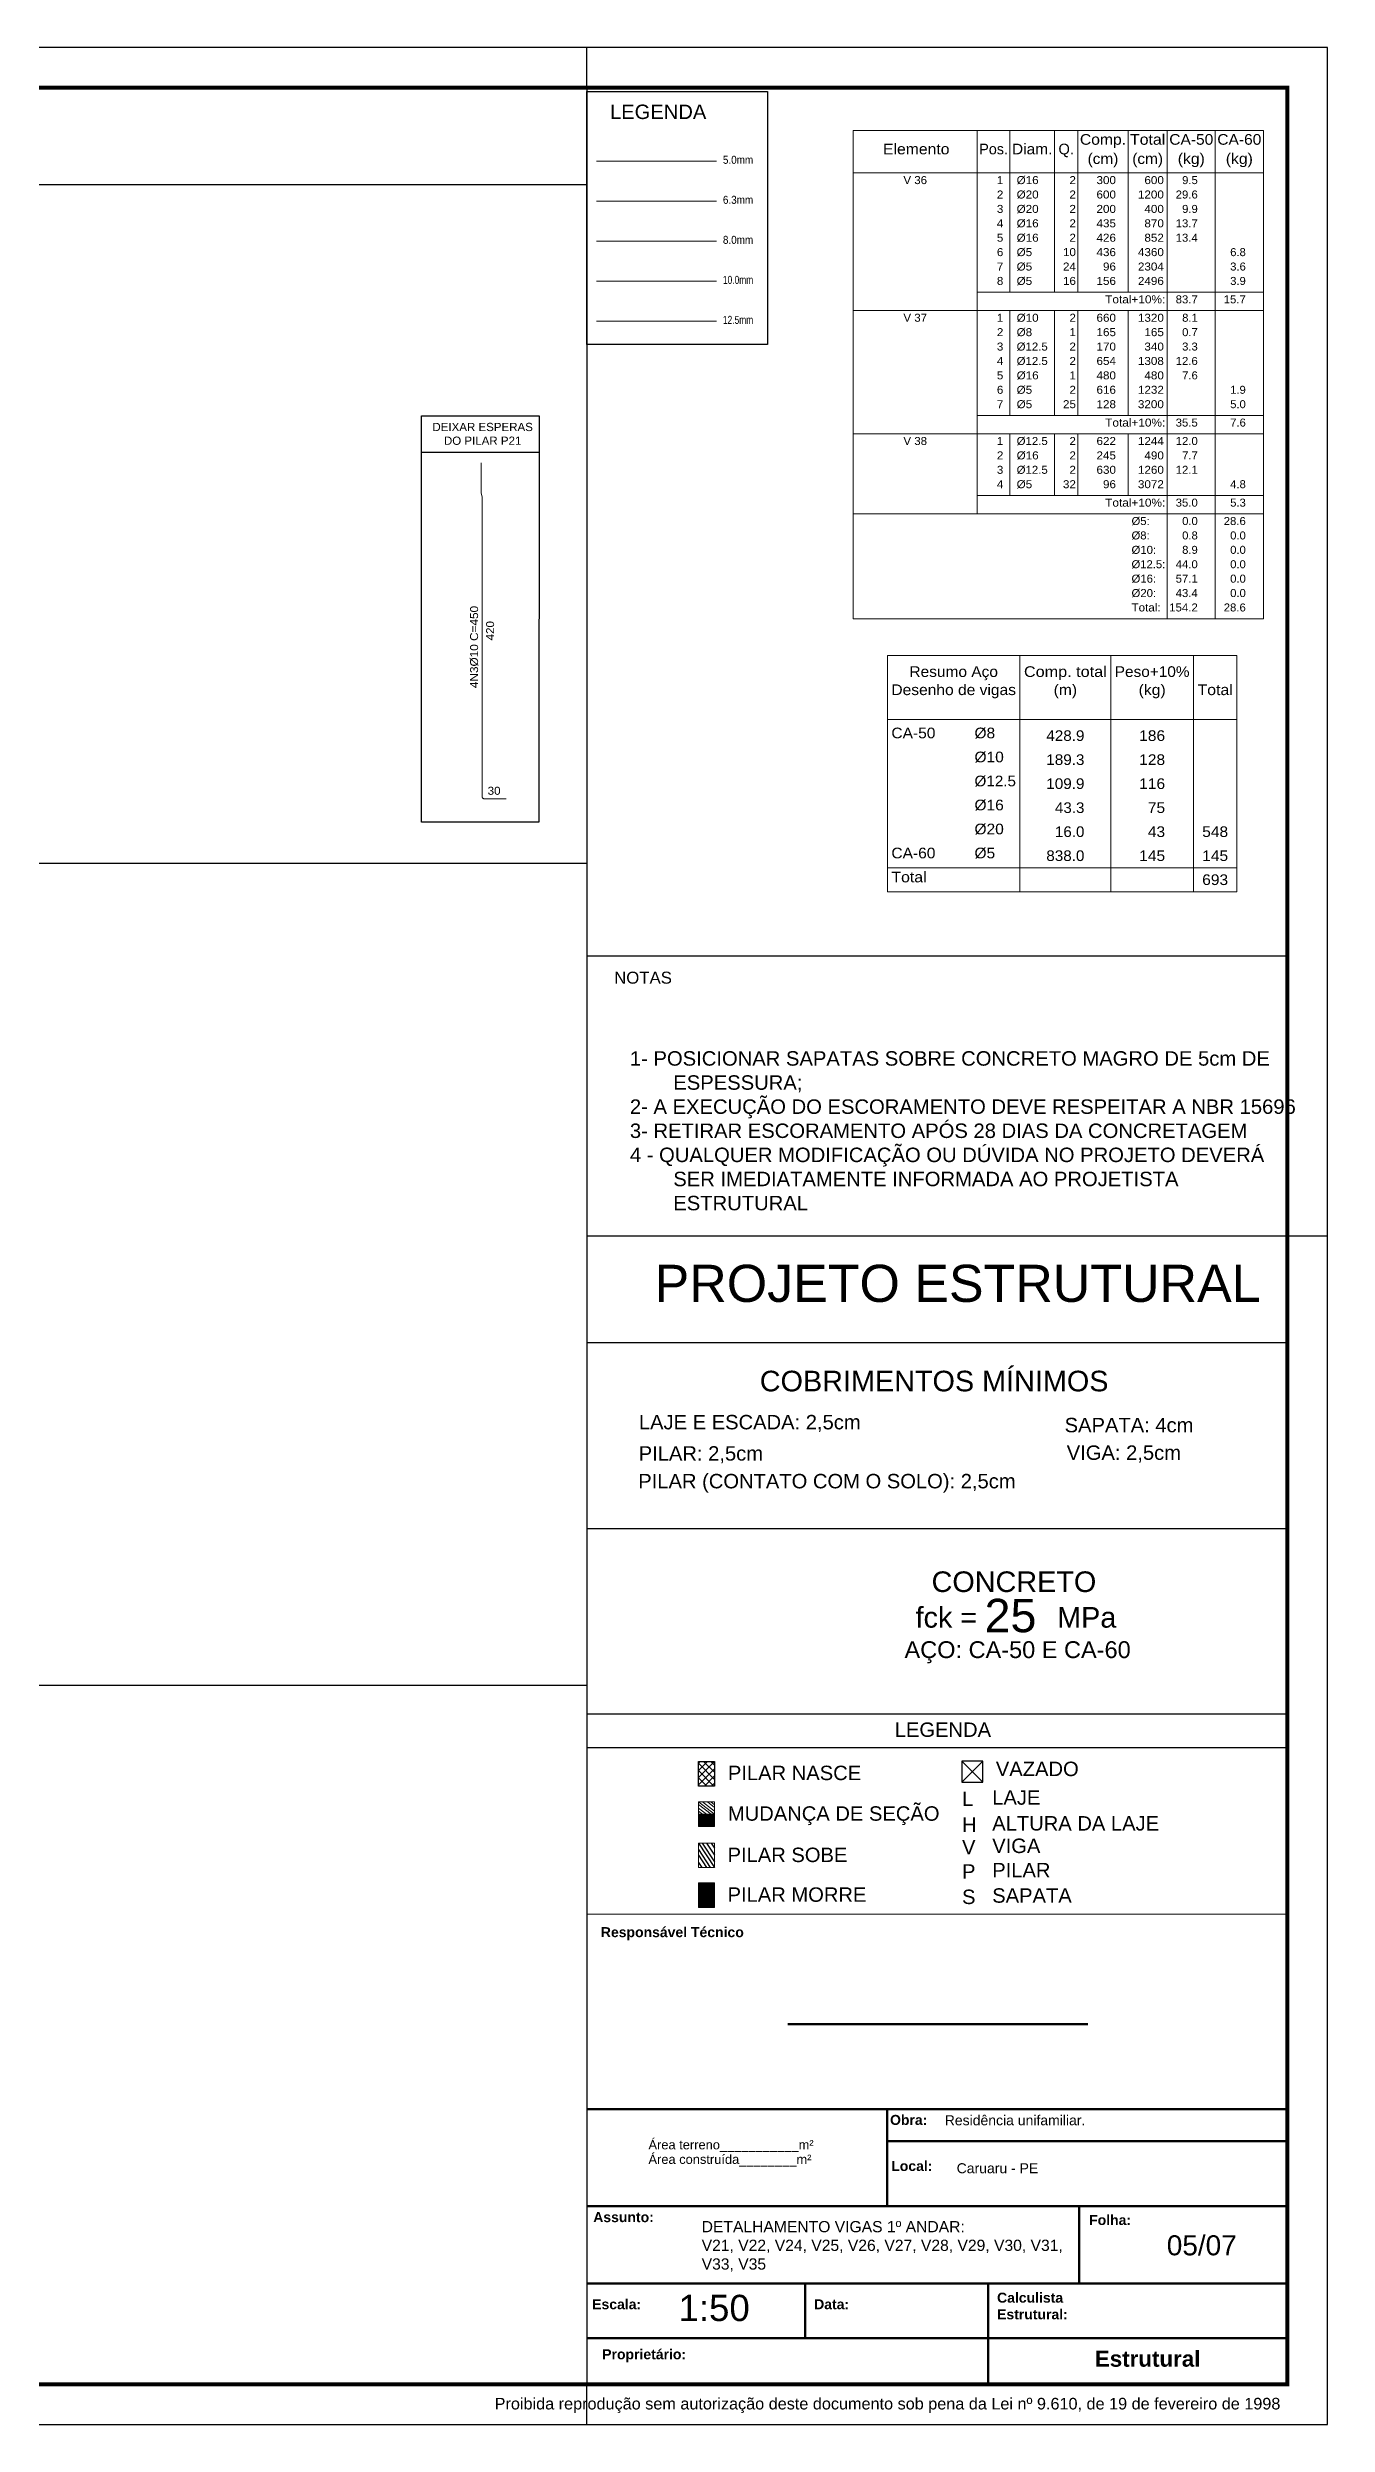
# Model space of a CAD drawing. Header units: centimetres. Extents: x 3194 to 3278, y -951 to -517.
# Drawn here: x 3246.4 to 3278.4, y -827.4 to -768 of the extents above; entities that cross this region are included whole.
import ezdxf
from ezdxf.enums import TextEntityAlignment as Align

# ---------------------------------------------------------------- set-up
doc = ezdxf.new("R2010")
doc.units = ezdxf.units.CM
for name, color, linetype, lineweight in [('ARM_LONGITUDINAL_Ø10', 33, 'Continuous', 9), ('ARM_LONGITUDINAL_Ø12_5', 34, 'Continuous', 9), ('ARM_LONGITUDINAL_Ø6_3', 31, 'Continuous', 9), ('ARM_LONGITUDINAL_Ø8', 32, 'Continuous', 9), ('ARM_TRANSVERSAL_Ø5', 120, 'Continuous', 9), ('G-ANNO-TEXT', 231, 'Continuous', 30), ('PILCP_ARM_LONG_REFERENCIA', 8, 'Continuous', 9), ('TABELAS', 7, 'Continuous', 0), ('TEXTO_TABELAS', 7, 'Continuous', 0)]:
    doc.layers.add(name, color=color, linetype=linetype, lineweight=lineweight)
for name, color, linetype in [('ARQ-FOLHA', 7, 'Continuous'), ('Camada 1', 7, 'Continuous'), ('COTA CYPE', 31, 'Continuous'), ('PDF_1', 7, 'Continuous'), ('PDF_PILAR_BETAO', 7, 'Continuous'), ('PDF_Text', 7, 'Continuous')]:
    doc.layers.add(name, color=color, linetype=linetype)
doc.styles.add('ARIAL', font='arial.ttf')
doc.styles.add('Arial_1', font='arial.ttf')
doc.styles.add('Arial_2', font='arial.ttf', dxfattribs={"height": 5})
doc.styles.add('Arial_3', font='arial.ttf', dxfattribs={"height": 2.3})
doc.styles.add('Arial_B', font='arialbd.ttf', dxfattribs={"height": 2.5})
doc.styles.add('Arial_B_1', font='arialbd.ttf', dxfattribs={"height": 4})
doc.styles.add('CYPETXT', font='arial.ttf', dxfattribs={"height": 0.2})
doc.styles.add('PDF Arial', font='arial.ttf')
doc.styles.add('TQS_ARIAL', font='arial.ttf')

# ---------------------------------------------------------------- blocks, each defined once
blk = doc.blocks.new('FOLHA A1')
at = {"layer": 'ARQ-FOLHA'}
for p, q in [((841, 0), (0, 0)), ((656, -10), (656, 0)), ((841, -594), (841, 0)), ((831, -297), (841, -297)), ((656, -594), (656, -584)), ((0, -594), (841, -594))]:
    blk.add_line(p, q, dxfattribs=at)
at = {"layer": 'ARQ-FOLHA', "const_width": 1}
blk.add_lwpolyline([(25, -10), (25, -584), (831, -584), (831, -10), (25, -10)], dxfattribs=at)

msp = doc.modelspace()

# ---------------------------------------------------------------- hatches: boundary and pattern name
h = msp.add_hatch(color=256)
h.dxf.hatch_style = 1
h.paths.add_polyline_path([(3263.10732, -812.43046), (3263.10732, -812.12272), (3262.70408, -812.12272), (3262.70408, -812.43046)])
h = msp.add_hatch(color=256)
h.dxf.hatch_style = 1
h.paths.add_polyline_path([(3262.70408, -814.45429), (3263.10732, -814.45429), (3263.10732, -813.83882), (3262.70408, -813.83882)])
at = {"layer": 'COTA CYPE'}
h = msp.add_hatch(dxfattribs=at)
h.set_pattern_fill('ANSI37', color=256, scale=0.04)
h.set_pattern_definition([(45, (230.5201, -452.80571), (-0.089802561, 0.089802561), []), (135, (230.5201, -452.80571), (-0.089802561, -0.089802561), [])])
h.paths.add_polyline_path([(3263.10732, -810.80035), (3262.70408, -810.80035), (3262.70408, -811.41582), (3263.10732, -811.41582)])

# ---------------------------------------------------------------- linework, layer by layer
for p, q in [((3259.9194, -768.9709), (3259.9194, -826.3709)), ((3196.8194, -771.39484), (3259.9194, -771.39484)), ((3255.7882, -778.08079), (3258.72394, -778.08237)), ((3259.9194, -788.36168), (3196.8194, -788.36168)), ((3259.9194, -790.67144), (3277.4194, -790.67144)), ((3196.8194, -808.89928), (3259.9194, -808.89928)), ((3259.9194, -809.61116), (3277.4194, -809.61116)), ((3259.9194, -810.45294), (3277.4194, -810.45294)), ((3269.81004, -810.79191), (3269.28504, -811.31691)), ((3269.28504, -810.79191), (3269.81004, -811.31691)), ((3262.70408, -812.84029), (3263.10732, -813.45576)), ((3262.70408, -813.00481), (3262.99953, -813.45576)), ((3262.70408, -813.14803), (3262.9057, -813.45576)), ((3262.79785, -812.84029), (3263.10732, -813.31264)), ((3262.9057, -812.84029), (3263.10732, -813.14803)), ((3263.02528, -812.84029), (3263.10732, -812.96551)), ((3262.70408, -813.32573), (3262.78927, -813.45576)), ((3259.9194, -814.61967), (3277.4194, -814.60942)), ((3277.4194, -825.2128), (3267.4194, -825.2128)), ((3277.4194, -826.3709), (3277.4194, -825.2128)), ((3269.9464, -826.3709), (3277.4194, -826.3709))]:
    msp.add_line(p, q)
at = {"lineweight": 90}
for p, q in [((3272.4363, -817.3667), (3264.9363, -817.3667)), ((3259.9194, -819.48777), (3277.4194, -819.48777)), ((3267.4194, -821.91507), (3267.4194, -819.48777)), ((3267.4194, -820.29285), (3277.4194, -820.29285)), ((3259.9194, -821.91507), (3277.4194, -821.91507)), ((3259.9194, -821.91507), (3277.4194, -821.91507)), ((3272.2194, -823.85057), (3272.2194, -821.91507)), ((3259.9194, -823.85057), (3277.4194, -823.85057)), ((3265.37492, -825.2128), (3265.37492, -823.85057)), ((3269.9464, -826.3709), (3269.9464, -823.85057)), ((3259.9194, -825.2128), (3277.4194, -825.2128))]:
    msp.add_line(p, q, dxfattribs=at)
at = {"color": 8, "lineweight": 25}
for p, q in [((3277.4194, -825.2128), (3267.4194, -825.2128)), ((3277.4194, -826.3709), (3277.4194, -825.2128)), ((3267.4194, -826.3709), (3277.4194, -826.3709))]:
    msp.add_line(p, q, dxfattribs=at)
for points in [[(3259.9194, -769.06579), (3264.42772, -769.06579), (3264.42772, -775.39561), (3259.9194, -775.39561)], [(3255.78869, -777.17389), (3258.72443, -777.17389), (3258.72222, -787.32873), (3255.78648, -787.32873)]]:
    msp.add_lwpolyline(points, close=True)
msp.add_lwpolyline([(3269.28504, -811.31691), (3269.81004, -811.31691), (3269.81004, -810.79191), (3269.28504, -810.79191), (3269.28504, -811.31691)])
at = {"layer": 'ARM_LONGITUDINAL_Ø10'}
msp.add_line((3260.15866, -773.80994), (3263.15866, -773.80994), dxfattribs=at)
msp.add_lwpolyline([(3257.90075, -786.74447), (3257.36075, -786.74447), (3257.35552, -786.74424), (3257.35033, -786.74356), (3257.34522, -786.74243), (3257.34023, -786.74085), (3257.33539, -786.73885), (3257.33075, -786.73643), (3257.32633, -786.73362), (3257.32218, -786.73044), (3257.31832, -786.7269), (3257.31479, -786.72304), (3257.3116, -786.71889), (3257.30879, -786.71447), (3257.30637, -786.70983), (3257.30437, -786.70499), (3257.30279, -786.7), (3257.30166, -786.69489), (3257.30098, -786.6897), (3257.30075, -786.68447), (3257.30075, -779.21944), (3257.30054, -779.21449), (3257.29993, -779.20957), (3257.28157, -779.09937), (3257.28095, -779.09446), (3257.28075, -779.08951), (3257.28075, -778.34613)], dxfattribs=at)
at = {"layer": 'ARM_LONGITUDINAL_Ø12_5'}
msp.add_line((3260.15866, -774.80994), (3263.15866, -774.80994), dxfattribs=at)
at = {"layer": 'ARM_LONGITUDINAL_Ø6_3'}
msp.add_line((3260.15866, -771.80994), (3263.15866, -771.80994), dxfattribs=at)
at = {"layer": 'ARM_LONGITUDINAL_Ø8'}
msp.add_line((3260.15866, -772.80994), (3263.15866, -772.80994), dxfattribs=at)
at = {"layer": 'ARM_TRANSVERSAL_Ø5'}
msp.add_line((3260.15866, -770.80994), (3263.15866, -770.80994), dxfattribs=at)
at = {"layer": 'Camada 1', "color": 0, "lineweight": 25}
for p, q in [((3259.9194, -797.6709), (3277.4194, -797.6709)), ((3259.9194, -800.33019), (3277.4194, -800.33019)), ((3259.9194, -804.98355), (3277.4194, -804.98355)), ((3277.4194, -826.3709), (3277.4194, -808.65771))]:
    msp.add_line(p, q, dxfattribs=at)
at = {"layer": 'COTA CYPE'}
msp.add_lwpolyline([(3262.70408, -810.80035), (3263.10732, -810.80035), (3263.10732, -811.41582), (3262.70408, -811.41582)], close=True, dxfattribs=at)
at = {"layer": 'PDF_1', "lineweight": 18}
for points in [[(3262.70408, -812.84029), (3263.10732, -812.84029), (3263.10732, -813.45576), (3262.70408, -813.45576)], [(3262.70408, -813.83882), (3263.10732, -813.83882), (3263.10732, -814.45429), (3262.70408, -814.45429)]]:
    msp.add_lwpolyline(points, close=True, dxfattribs=at)
at = {"layer": 'PDF_PILAR_BETAO', "lineweight": 18}
for p, q in [((3262.70408, -811.81498), (3263.10732, -812.12272)), ((3262.70408, -811.88113), (3263.02065, -812.12272)), ((3262.70408, -811.96885), (3262.9057, -812.12272)), ((3262.80846, -811.81498), (3263.10732, -812.04306)), ((3262.92911, -811.81498), (3263.10732, -811.95098)), ((3263.01233, -811.81498), (3263.10732, -811.88748)), ((3262.70408, -812.04465), (3262.80638, -812.12272)), ((3263.10732, -812.12272), (3262.70408, -812.12272))]:
    msp.add_line(p, q, dxfattribs=at)
msp.add_lwpolyline([(3262.70408, -811.81498), (3263.10732, -811.81498), (3263.10732, -812.43046), (3262.70408, -812.43046)], close=True, dxfattribs=at)
at = {"layer": 'TABELAS'}
for p, q in [((3266.57182, -771.15359), (3266.57182, -770.04359)), ((3266.57182, -770.04359), (3276.81782, -770.04359)), ((3269.67182, -771.15359), (3269.67182, -770.04359)), ((3270.48782, -771.15359), (3270.48782, -770.04359)), ((3271.59982, -771.15359), (3271.59982, -770.04359)), ((3272.18582, -771.15359), (3272.18582, -770.04359)), ((3273.43782, -771.15359), (3273.43782, -770.04359)), ((3274.41782, -771.15359), (3274.41782, -770.04359)), ((3275.61782, -771.15359), (3275.61782, -770.04359)), ((3276.81782, -771.15359), (3276.81782, -770.04359)), ((3266.57182, -771.10359), (3276.81782, -771.10359)), ((3266.57182, -774.49359), (3266.57182, -771.15359)), ((3269.67182, -774.49359), (3269.67182, -771.15359)), ((3270.48782, -774.08359), (3270.48782, -771.15359)), ((3271.59982, -774.08359), (3271.59982, -771.15359)), ((3272.18582, -774.08359), (3272.18582, -771.15359)), ((3273.43782, -774.08359), (3273.43782, -771.15359)), ((3274.41782, -774.49359), (3274.41782, -771.15359)), ((3275.61782, -774.49359), (3275.61782, -771.15359)), ((3276.81782, -774.49359), (3276.81782, -771.15359)), ((3266.57182, -774.59359), (3266.57182, -774.49359)), ((3266.57182, -774.54359), (3276.81782, -774.54359)), ((3269.67182, -774.08359), (3276.81782, -774.08359)), ((3269.67182, -774.59359), (3269.67182, -774.49359)), ((3270.48782, -774.59359), (3270.48782, -774.54359)), ((3271.59982, -774.59359), (3271.59982, -774.54359)), ((3272.18582, -774.59359), (3272.18582, -774.54359)), ((3273.43782, -774.59359), (3273.43782, -774.54359)), ((3274.41782, -774.59359), (3274.41782, -774.49359)), ((3275.61782, -774.59359), (3275.61782, -774.49359)), ((3276.81782, -774.59359), (3276.81782, -774.49359)), ((3266.57182, -777.57359), (3266.57182, -774.59359)), ((3269.67182, -777.57359), (3269.67182, -774.59359)), ((3270.48782, -777.16359), (3270.48782, -774.59359)), ((3271.59982, -777.16359), (3271.59982, -774.59359)), ((3272.18582, -777.16359), (3272.18582, -774.59359)), ((3273.43782, -777.16359), (3273.43782, -774.59359)), ((3274.41782, -777.57359), (3274.41782, -774.59359)), ((3275.61782, -777.57359), (3275.61782, -774.59359)), ((3276.81782, -777.57359), (3276.81782, -774.59359)), ((3269.67182, -777.16359), (3276.81782, -777.16359)), ((3266.57182, -777.67359), (3266.57182, -777.57359)), ((3266.57182, -777.62359), (3276.81782, -777.62359)), ((3266.57182, -779.57359), (3266.57182, -777.67359)), ((3269.67182, -777.67359), (3269.67182, -777.57359)), ((3269.67182, -779.57359), (3269.67182, -777.67359)), ((3270.48782, -777.67359), (3270.48782, -777.62359)), ((3270.48782, -779.16359), (3270.48782, -777.67359)), ((3271.59982, -777.67359), (3271.59982, -777.62359)), ((3271.59982, -779.16359), (3271.59982, -777.67359)), ((3272.18582, -777.67359), (3272.18582, -777.62359)), ((3272.18582, -779.16359), (3272.18582, -777.67359)), ((3273.43782, -777.67359), (3273.43782, -777.62359)), ((3273.43782, -779.16359), (3273.43782, -777.67359)), ((3274.41782, -777.67359), (3274.41782, -777.57359)), ((3274.41782, -779.57359), (3274.41782, -777.67359)), ((3275.61782, -777.67359), (3275.61782, -777.57359)), ((3275.61782, -779.57359), (3275.61782, -777.67359)), ((3276.81782, -777.67359), (3276.81782, -777.57359)), ((3276.81782, -779.57359), (3276.81782, -777.67359)), ((3269.67182, -779.16359), (3276.81782, -779.16359)), ((3266.57182, -779.67359), (3266.57182, -779.57359)), ((3266.57182, -779.62359), (3276.81782, -779.62359)), ((3266.57182, -780.03359), (3266.57182, -779.67359)), ((3269.67182, -779.62359), (3269.67182, -779.57359)), ((3274.41782, -779.67359), (3274.41782, -779.57359)), ((3274.41782, -780.03359), (3274.41782, -779.67359)), ((3275.61782, -779.67359), (3275.61782, -779.57359)), ((3275.61782, -780.03359), (3275.61782, -779.67359)), ((3276.81782, -779.67359), (3276.81782, -779.57359)), ((3276.81782, -780.03359), (3276.81782, -779.67359)), ((3266.57182, -780.39359), (3266.57182, -780.03359)), ((3266.57182, -780.75359), (3266.57182, -780.39359)), ((3274.41782, -780.39359), (3274.41782, -780.03359)), ((3274.41782, -780.75359), (3274.41782, -780.39359)), ((3275.61782, -780.39359), (3275.61782, -780.03359)), ((3275.61782, -780.75359), (3275.61782, -780.39359)), ((3276.81782, -780.39359), (3276.81782, -780.03359)), ((3276.81782, -780.75359), (3276.81782, -780.39359)), ((3266.57182, -781.11359), (3266.57182, -780.75359)), ((3274.41782, -781.11359), (3274.41782, -780.75359)), ((3275.61782, -781.11359), (3275.61782, -780.75359)), ((3276.81782, -781.11359), (3276.81782, -780.75359)), ((3266.57182, -781.47359), (3266.57182, -781.11359)), ((3266.57182, -781.83359), (3266.57182, -781.47359)), ((3274.41782, -781.47359), (3274.41782, -781.11359)), ((3274.41782, -781.83359), (3274.41782, -781.47359)), ((3275.61782, -781.47359), (3275.61782, -781.11359)), ((3275.61782, -781.83359), (3275.61782, -781.47359)), ((3276.81782, -781.47359), (3276.81782, -781.11359)), ((3276.81782, -781.83359), (3276.81782, -781.47359)), ((3266.57182, -782.24359), (3266.57182, -781.83359)), ((3266.57182, -782.24359), (3276.81782, -782.24359)), ((3274.41782, -782.24359), (3274.41782, -781.83359)), ((3275.61782, -782.24359), (3275.61782, -781.83359)), ((3276.81782, -782.24359), (3276.81782, -781.83359)), ((3270.73831, -789.06662), (3270.73831, -783.16662)), ((3273.00631, -789.06662), (3273.00631, -783.16662)), ((3275.07431, -789.06662), (3275.07431, -783.16662)), ((3267.42631, -784.76662), (3276.15431, -784.76662))]:
    msp.add_line(p, q, dxfattribs=at)
msp.add_lwpolyline([(3267.42631, -789.06662), (3276.15431, -789.06662), (3276.15431, -783.16662), (3267.42631, -783.16662), (3267.42631, -789.06662)], close=True, dxfattribs=at)
at = {"layer": 'TEXTO_TABELAS'}
msp.add_line((3267.42631, -788.46662), (3276.15431, -788.46662), dxfattribs=at)

# ---------------------------------------------------------------- block references
at = {"layer": 'ARQ-FOLHA', "xscale": 0.1, "yscale": 0.1, "zscale": 0.1}
msp.add_blockref('FOLHA A1', (3194.3194, -767.9709), dxfattribs=at)

# ---------------------------------------------------------------- texts
at = {"style": 'CYPETXT'}
for s, width, p, p2 in [('5.0mm', 0.885362, (3263.31749, -770.87649), (3264.07349, -770.87649)), ('6.3mm', 0.885362, (3263.31749, -771.87649), (3264.07349, -771.87649)), ('8.0mm', 0.885362, (3263.31749, -772.87649), (3264.07349, -772.87649)), ('10.0mm', 0.749051, (3263.31749, -773.87649), (3264.07349, -773.87649)), ('12.5mm', 0.749051, (3263.31749, -774.87649), (3264.07349, -774.87649))]:
    msp.add_text(s, height=0.2, dxfattribs=dict(at, width=width)).set_placement(p, p2, align=Align.FIT)
at = {"layer": 'Camada 1', "color": 0, "lineweight": 25, "style": 'TQS_ARIAL'}
for s, height, p in [('LEGENDA', 0.360425, (3260.4964, -769.75758)), ('PROJETO ESTRUTURAL', 0.928807, (3261.61093, -799.31829)), ('COBRIMENTOS MÍNIMOS', 0.5148933, (3264.23843, -801.55327)), ('LAJE E ESCADA: 2,5cm', 0.3604253, (3261.21772, -802.50256)), ('SAPATA: 4cm', 0.3604253, (3271.85391, -802.57599)), ('PILAR: 2,5cm', 0.3604253, (3261.21334, -803.28361)), ('VIGA: 2,5cm', 0.3604253, (3271.9064, -803.26541)), ('PILAR (CONTATO COM O SOLO): 2,5cm', 0.3604253, (3261.20214, -803.97684)), ('CONCRETO', 0.514893, (3268.52968, -806.56807)), ('fck =          MPa', 0.5148933, (3268.12986, -807.45848)), ('25', 0.834131, (3269.85329, -807.57274)), ('AÇO: CA-50 E CA-60', 0.4208117, (3267.85353, -808.21898)), ('LEGENDA', 0.360425, (3267.6093, -810.1882)), ('VAZADO', 0.360425, (3270.13584, -811.16801)), ('PILAR NASCE', 0.3604253, (3263.44132, -811.2687)), ('MUDANÇA DE SEÇÃO', 0.3604253, (3263.44132, -812.28334)), ('L', 0.36043, (3269.29101, -811.91659)), ('LAJE', 0.360425, (3270.04507, -811.8833)), ('H', 0.36043, (3269.29101, -812.56194)), ('ALTURA DA LAJE', 0.3604253, (3270.04507, -812.52865)), ('PILAR SOBE', 0.360425, (3263.43291, -813.31652)), ('V', 0.36043, (3269.29101, -813.12401)), ('VIGA', 0.360425, (3270.04507, -813.09072)), ('P', 0.36043, (3269.29101, -813.73152)), ('PILAR', 0.360425, (3270.04507, -813.69823)), ('PILAR MORRE', 0.3604253, (3263.43291, -814.30941)), ('S', 0.36043, (3269.29101, -814.36573)), ('SAPATA', 0.360425, (3270.04507, -814.33244))]:
    msp.add_text(s, height=height, dxfattribs=at).set_placement(p)
at = {"layer": 'G-ANNO-TEXT', "color": 7, "attachment_point": 1}
for s, insert, char_height, width, style in [('Responsável Técnico ', (3260.26811, -814.94306), 0.25, 4.4172981, 'Arial_B'), ('Obra:', (3267.49267, -819.63513), 0.25, 1.1223625, 'Arial_B'), ('Residência unifamiliar. ', (3268.8592, -819.64395), 0.25, 9.0831194, 'Arial_1'), ('Área terreno___________m²', (3261.4572, -820.26575), 0.23, 5.6599137, 'Arial_3'), ('Área construída________m²', (3261.4572, -820.62955), 0.23, 6.1970444, 'Arial_3'), ('Local:', (3267.5224, -820.78641), 0.25, 1.2345987, 'Arial_B'), ('Assunto:', (3260.07789, -822.06473), 0.25, 1.8118138, 'Arial_B'), ('Folha:', (3272.46623, -822.13593), 0.25, 1.2586494, 'Arial_B'), ('05/07', (3274.40589, -822.64388), 0.5, 2.1645562, 'Arial_2'), ('Escala:', (3260.05115, -824.24191), 0.25, 1.4670881, 'Arial_B'), ('1:50', (3262.20769, -824.13082), 0.65491, 10.0806393, 'Arial_1'), ('Data:', (3265.59674, -824.24191), 0.25, 1.0502106, 'Arial_B'), ('Calculista Estrutural:', (3270.16625, -824.07754), 0.25, 2.1767666, 'Arial_B'), ('Proprietário: ', (3260.3018, -825.49159), 0.25, 2.6616025, 'Arial_B'), ('Estrutural', (3272.60818, -825.52829), 0.4, 3.2147669, 'Arial_B_1'), ('Proibida reprodução sem autorização deste documento sob pena da Lei nº 9.610, de 19 de fevereiro de 1998', (3257.61566, -826.70588), 0.29, 23.7700344, 'ARIAL')]:
    msp.add_mtext(s, dxfattribs=dict(at, insert=insert, char_height=char_height, width=width, style=style))
at = {"layer": 'PDF_Text', "attachment_point": 7, "style": 'PDF Arial'}
for s, insert, char_height, width in [('\\pxqc;DEIXAR ESPERAS \\PDO PILAR P21', (3255.92391, -777.90205), 0.2058994, 2.7822492), ('\\pxi-3,l4,t4;1- POSICIONAR SAPATAS SOBRE CONCRETO MAGRO DE 5cm DE ESPESSURA;\\P2- A EXECUÇÃO DO ESCORAMENTO DEVE RESPEITAR A NBR 15696\\P3- RETIRAR ESCORAMENTO APÓS 28 DIAS DA CONCRETAGEM\\P4 - QUALQUER MODIFICAÇÃO OU DÚVIDA NO PROJETO DEVERÁ SER IMEDIATAMENTE INFORMADA AO PROJETISTA ESTRUTURAL', (3260.63188, -797.03386), 0.36139993, 16.6312613), ('\\pxi-3,l4,t4;Caruaru - PE', (3268.90709, -821.09636), 0.2499995, 8.7875396), ('DETALHAMENTO VIGAS 1º ANDAR: \\PV21, V22, V24, V25, V26, V27, V28, V29, V30, V31,\\PV33, V35', (3262.78678, -823.55258), 0.2798937, 9.4105784)]:
    msp.add_mtext(s, dxfattribs=dict(at, insert=insert, char_height=char_height, width=width))
at = {"layer": 'PDF_Text', "insert": (3260.59984, -791.36943), "char_height": 0.299999, "attachment_point": 7, "style": 'PDF Arial'}
msp.add_mtext('NOTAS', dxfattribs=at)
at = {"layer": 'PILCP_ARM_LONG_REFERENCIA', "style": 'CYPETXT'}
for s, width, p, p2 in [('4N3%%c10 C=450', 1.054178, (3257.20075, -783.97946), (3257.20075, -781.92446)), ('420', 1.042546, (3257.60075, -782.7883), (3257.60075, -782.3023))]:
    msp.add_text(s, height=0.2, rotation=90, dxfattribs=dict(at, width=width)).set_placement(p, p2, align=Align.FIT)
at = {"layer": 'PILCP_ARM_LONG_REFERENCIA', "style": 'CYPETXT', "width": 1.042546}
msp.add_text('30', height=0.2, dxfattribs=at).set_placement((3257.43875, -786.64447), (3257.76275, -786.64447), align=Align.FIT)
at = {"layer": 'TEXTO_TABELAS', "style": 'CYPETXT'}
for s, height, width, p, p2 in [('Elemento', 0.266667, 1.054768, (3267.31682, -770.64026), (3268.97682, -770.64026)), ('Pos.', 0.266667, 0.96052, (3269.72182, -770.64026), (3270.43782, -770.64026)), ('Diam.', 0.266667, 1.04029, (3270.53782, -770.64026), (3271.54982, -770.64026)), ('Q.', 0.266667, 0.9866, (3271.69882, -770.64026), (3272.08682, -770.64026)), ('Comp.', 0.266667, 1.04992, (3272.23582, -770.40026), (3273.38782, -770.40026)), ('Total', 0.266667, 1.062552, (3273.48782, -770.40026), (3274.36782, -770.40026)), ('CA-50', 0.266667, 1.041731, (3274.46782, -770.40026), (3275.56782, -770.40026)), ('CA-60', 0.266667, 1.041731, (3275.66782, -770.40026), (3276.76782, -770.40026)), ('(cm)', 0.266667, 1.031285, (3272.42782, -770.88026), (3273.19582, -770.88026)), ('(cm)', 0.266667, 1.031285, (3273.54382, -770.88026), (3274.31182, -770.88026)), ('(kg)', 0.266667, 1.053675, (3274.67982, -770.88026), (3275.35582, -770.88026)), ('(kg)', 0.266667, 1.053675, (3275.87982, -770.88026), (3276.55582, -770.88026)), ('V 36', 0.2, 1.028253, (3267.82632, -771.38359), (3268.41732, -771.38359)), ('2', 0.2, 1.042546, (3270.16082, -771.74359), (3270.32282, -771.74359)), ('1', 0.2, 1.042546, (3270.16082, -771.38359), (3270.32282, -771.38359)), ('%%c16', 0.2, 1.039569, (3270.65532, -771.38359), (3271.20432, -771.38359)), ('%%c20', 0.2, 1.039569, (3270.65532, -771.74359), (3271.20432, -771.74359)), ('2', 0.2, 1.042546, (3271.97382, -771.38359), (3272.13582, -771.38359)), ('2', 0.2, 1.042546, (3271.97382, -771.74359), (3272.13582, -771.74359)), ('300', 0.2, 1.042546, (3272.64982, -771.38359), (3273.13582, -771.38359)), ('600', 0.2, 1.042546, (3272.64982, -771.74359), (3273.13582, -771.74359)), ('1200', 0.2, 1.042546, (3273.68482, -771.74359), (3274.33282, -771.74359)), ('600', 0.2, 1.042546, (3273.84682, -771.38359), (3274.33282, -771.38359)), ('29.6', 0.2, 1.015093, (3274.62782, -771.74359), (3275.17982, -771.74359)), ('9.5', 0.2, 1.00411, (3274.78982, -771.38359), (3275.17982, -771.38359)), ('3', 0.2, 1.042546, (3270.16082, -772.10359), (3270.32282, -772.10359)), ('%%c20', 0.2, 1.039569, (3270.65532, -772.10359), (3271.20432, -772.10359)), ('2', 0.2, 1.042546, (3271.97382, -772.10359), (3272.13582, -772.10359)), ('200', 0.2, 1.042546, (3272.64982, -772.10359), (3273.13582, -772.10359)), ('400', 0.2, 1.042546, (3273.84682, -772.10359), (3274.33282, -772.10359)), ('9.9', 0.2, 1.00411, (3274.78982, -772.10359), (3275.17982, -772.10359)), ('4', 0.2, 1.042546, (3270.16082, -772.46359), (3270.32282, -772.46359)), ('5', 0.2, 1.042546, (3270.16082, -772.82359), (3270.32282, -772.82359)), ('%%c16', 0.2, 1.039569, (3270.65532, -772.46359), (3271.20432, -772.46359)), ('%%c16', 0.2, 1.039569, (3270.65532, -772.82359), (3271.20432, -772.82359)), ('2', 0.2, 1.042546, (3271.97382, -772.46359), (3272.13582, -772.46359)), ('2', 0.2, 1.042546, (3271.97382, -772.82359), (3272.13582, -772.82359)), ('435', 0.2, 1.042546, (3272.64982, -772.46359), (3273.13582, -772.46359)), ('426', 0.2, 1.042546, (3272.64982, -772.82359), (3273.13582, -772.82359)), ('870', 0.2, 1.042546, (3273.84682, -772.46359), (3274.33282, -772.46359)), ('852', 0.2, 1.042546, (3273.84682, -772.82359), (3274.33282, -772.82359)), ('13.7', 0.2, 1.015093, (3274.62782, -772.46359), (3275.17982, -772.46359)), ('13.4', 0.2, 1.015093, (3274.62782, -772.82359), (3275.17982, -772.82359)), ('6', 0.2, 1.042546, (3270.16082, -773.18359), (3270.32282, -773.18359)), ('7', 0.2, 1.042546, (3270.16082, -773.54359), (3270.32282, -773.54359)), ('%%c5', 0.2, 1.038327, (3270.65532, -773.18359), (3271.04232, -773.18359)), ('%%c5', 0.2, 1.038327, (3270.65532, -773.54359), (3271.04232, -773.54359)), ('24', 0.2, 1.042546, (3271.81182, -773.54359), (3272.13582, -773.54359)), ('10', 0.2, 1.042546, (3271.81182, -773.18359), (3272.13582, -773.18359)), ('436', 0.2, 1.042546, (3272.64982, -773.18359), (3273.13582, -773.18359)), ('96', 0.2, 1.042546, (3272.81182, -773.54359), (3273.13582, -773.54359)), ('4360', 0.2, 1.042546, (3273.68482, -773.18359), (3274.33282, -773.18359)), ('2304', 0.2, 1.042546, (3273.68482, -773.54359), (3274.33282, -773.54359)), ('3.6', 0.2, 1.00411, (3275.98982, -773.54359), (3276.37982, -773.54359)), ('6.8', 0.2, 1.00411, (3275.98982, -773.18359), (3276.37982, -773.18359)), ('8', 0.2, 1.042546, (3270.16082, -773.90359), (3270.32282, -773.90359)), ('%%c5', 0.2, 1.038327, (3270.65532, -773.90359), (3271.04232, -773.90359)), ('16', 0.2, 1.042546, (3271.81182, -773.90359), (3272.13582, -773.90359)), ('156', 0.2, 1.042546, (3272.64982, -773.90359), (3273.13582, -773.90359)), ('2496', 0.2, 1.042546, (3273.68482, -773.90359), (3274.33282, -773.90359)), ('3.9', 0.2, 1.00411, (3275.98982, -773.90359), (3276.37982, -773.90359)), ('Total+10%:', 0.2, 1.055486, (3272.86782, -774.36359), (3274.36782, -774.36359)), ('83.7', 0.2, 1.015093, (3274.62782, -774.36359), (3275.17982, -774.36359)), ('15.7', 0.2, 1.015093, (3275.82782, -774.36359), (3276.37982, -774.36359)), ('V 37', 0.2, 1.028253, (3267.82632, -774.82359), (3268.41732, -774.82359)), ('2', 0.2, 1.042546, (3270.16082, -775.18359), (3270.32282, -775.18359)), ('1', 0.2, 1.042546, (3270.16082, -774.82359), (3270.32282, -774.82359)), ('%%c8', 0.2, 1.038327, (3270.65532, -775.18359), (3271.04232, -775.18359)), ('%%c10', 0.2, 1.039569, (3270.65532, -774.82359), (3271.20432, -774.82359)), ('2', 0.2, 1.042546, (3271.97382, -774.82359), (3272.13582, -774.82359)), ('1', 0.2, 1.042546, (3271.97382, -775.18359), (3272.13582, -775.18359)), ('660', 0.2, 1.042546, (3272.64982, -774.82359), (3273.13582, -774.82359)), ('165', 0.2, 1.042546, (3272.64982, -775.18359), (3273.13582, -775.18359)), ('1320', 0.2, 1.042546, (3273.68482, -774.82359), (3274.33282, -774.82359)), ('165', 0.2, 1.042546, (3273.84682, -775.18359), (3274.33282, -775.18359)), ('0.7', 0.2, 1.00411, (3274.78982, -775.18359), (3275.17982, -775.18359)), ('8.1', 0.2, 1.00411, (3274.78982, -774.82359), (3275.17982, -774.82359)), ('4', 0.2, 1.042546, (3270.16082, -775.90359), (3270.32282, -775.90359)), ('3', 0.2, 1.042546, (3270.16082, -775.54359), (3270.32282, -775.54359)), ('%%c12.5', 0.2, 1.020866, (3270.65532, -775.54359), (3271.43232, -775.54359)), ('%%c12.5', 0.2, 1.020866, (3270.65532, -775.90359), (3271.43232, -775.90359)), ('2', 0.2, 1.042546, (3271.97382, -775.54359), (3272.13582, -775.54359)), ('2', 0.2, 1.042546, (3271.97382, -775.90359), (3272.13582, -775.90359)), ('654', 0.2, 1.042546, (3272.64982, -775.90359), (3273.13582, -775.90359)), ('170', 0.2, 1.042546, (3272.64982, -775.54359), (3273.13582, -775.54359)), ('1308', 0.2, 1.042546, (3273.68482, -775.90359), (3274.33282, -775.90359)), ('340', 0.2, 1.042546, (3273.84682, -775.54359), (3274.33282, -775.54359)), ('12.6', 0.2, 1.015093, (3274.62782, -775.90359), (3275.17982, -775.90359)), ('3.3', 0.2, 1.00411, (3274.78982, -775.54359), (3275.17982, -775.54359)), ('5', 0.2, 1.042546, (3270.16082, -776.26359), (3270.32282, -776.26359)), ('%%c16', 0.2, 1.039569, (3270.65532, -776.26359), (3271.20432, -776.26359)), ('1', 0.2, 1.042546, (3271.97382, -776.26359), (3272.13582, -776.26359)), ('480', 0.2, 1.042546, (3272.64982, -776.26359), (3273.13582, -776.26359)), ('480', 0.2, 1.042546, (3273.84682, -776.26359), (3274.33282, -776.26359)), ('7.6', 0.2, 1.00411, (3274.78982, -776.26359), (3275.17982, -776.26359)), ('6', 0.2, 1.042546, (3270.16082, -776.62359), (3270.32282, -776.62359)), ('7', 0.2, 1.042546, (3270.16082, -776.98359), (3270.32282, -776.98359)), ('%%c5', 0.2, 1.038327, (3270.65532, -776.62359), (3271.04232, -776.62359)), ('%%c5', 0.2, 1.038327, (3270.65532, -776.98359), (3271.04232, -776.98359)), ('25', 0.2, 1.042546, (3271.81182, -776.98359), (3272.13582, -776.98359)), ('2', 0.2, 1.042546, (3271.97382, -776.62359), (3272.13582, -776.62359)), ('616', 0.2, 1.042546, (3272.64982, -776.62359), (3273.13582, -776.62359)), ('128', 0.2, 1.042546, (3272.64982, -776.98359), (3273.13582, -776.98359)), ('3200', 0.2, 1.042546, (3273.68482, -776.98359), (3274.33282, -776.98359)), ('1232', 0.2, 1.042546, (3273.68482, -776.62359), (3274.33282, -776.62359)), ('5.0', 0.2, 1.00411, (3275.98982, -776.98359), (3276.37982, -776.98359)), ('1.9', 0.2, 1.00411, (3275.98982, -776.62359), (3276.37982, -776.62359)), ('Total+10%:', 0.2, 1.055486, (3272.86782, -777.44359), (3274.36782, -777.44359)), ('35.5', 0.2, 1.015093, (3274.62782, -777.44359), (3275.17982, -777.44359)), ('7.6', 0.2, 1.00411, (3275.98982, -777.44359), (3276.37982, -777.44359)), ('V 38', 0.2, 1.028253, (3267.82632, -777.90359), (3268.41732, -777.90359)), ('2', 0.2, 1.042546, (3270.16082, -778.26359), (3270.32282, -778.26359)), ('1', 0.2, 1.042546, (3270.16082, -777.90359), (3270.32282, -777.90359)), ('%%c12.5', 0.2, 1.020866, (3270.65532, -777.90359), (3271.43232, -777.90359)), ('%%c16', 0.2, 1.039569, (3270.65532, -778.26359), (3271.20432, -778.26359)), ('2', 0.2, 1.042546, (3271.97382, -777.90359), (3272.13582, -777.90359)), ('2', 0.2, 1.042546, (3271.97382, -778.26359), (3272.13582, -778.26359)), ('245', 0.2, 1.042546, (3272.64982, -778.26359), (3273.13582, -778.26359)), ('622', 0.2, 1.042546, (3272.64982, -777.90359), (3273.13582, -777.90359)), ('1244', 0.2, 1.042546, (3273.68482, -777.90359), (3274.33282, -777.90359)), ('490', 0.2, 1.042546, (3273.84682, -778.26359), (3274.33282, -778.26359)), ('12.0', 0.2, 1.015093, (3274.62782, -777.90359), (3275.17982, -777.90359)), ('7.7', 0.2, 1.00411, (3274.78982, -778.26359), (3275.17982, -778.26359)), ('3', 0.2, 1.042546, (3270.16082, -778.62359), (3270.32282, -778.62359)), ('%%c12.5', 0.2, 1.020866, (3270.65532, -778.62359), (3271.43232, -778.62359)), ('2', 0.2, 1.042546, (3271.97382, -778.62359), (3272.13582, -778.62359)), ('630', 0.2, 1.042546, (3272.64982, -778.62359), (3273.13582, -778.62359)), ('1260', 0.2, 1.042546, (3273.68482, -778.62359), (3274.33282, -778.62359)), ('12.1', 0.2, 1.015093, (3274.62782, -778.62359), (3275.17982, -778.62359)), ('4', 0.2, 1.042546, (3270.16082, -778.98359), (3270.32282, -778.98359)), ('%%c5', 0.2, 1.038327, (3270.65532, -778.98359), (3271.04232, -778.98359)), ('32', 0.2, 1.042546, (3271.81182, -778.98359), (3272.13582, -778.98359)), ('96', 0.2, 1.042546, (3272.81182, -778.98359), (3273.13582, -778.98359)), ('Total+10%:', 0.2, 1.055486, (3272.86782, -779.44359), (3274.36782, -779.44359)), ('3072', 0.2, 1.042546, (3273.68482, -778.98359), (3274.33282, -778.98359)), ('35.0', 0.2, 1.015093, (3274.62782, -779.44359), (3275.17982, -779.44359)), ('4.8', 0.2, 1.00411, (3275.98982, -778.98359), (3276.37982, -778.98359)), ('5.3', 0.2, 1.00411, (3275.98982, -779.44359), (3276.37982, -779.44359)), ('%%c5:', 0.2, 1.005904, (3273.52482, -779.90359), (3273.97782, -779.90359)), ('0.0', 0.2, 1.00411, (3274.78982, -779.90359), (3275.17982, -779.90359)), ('28.6', 0.2, 1.015093, (3275.82782, -779.90359), (3276.37982, -779.90359)), ('%%c8:', 0.2, 1.005904, (3273.52482, -780.26359), (3273.97782, -780.26359)), ('%%c10:', 0.2, 1.015304, (3273.52482, -780.62359), (3274.13982, -780.62359)), ('0.8', 0.2, 1.00411, (3274.78982, -780.26359), (3275.17982, -780.26359)), ('8.9', 0.2, 1.00411, (3274.78982, -780.62359), (3275.17982, -780.62359)), ('0.0', 0.2, 1.00411, (3275.98982, -780.26359), (3276.37982, -780.26359)), ('0.0', 0.2, 1.00411, (3275.98982, -780.62359), (3276.37982, -780.62359)), ('%%c12.5:', 0.2, 1.005073, (3273.52482, -780.98359), (3274.36782, -780.98359)), ('44.0', 0.2, 1.015093, (3274.62782, -780.98359), (3275.17982, -780.98359)), ('0.0', 0.2, 1.00411, (3275.98982, -780.98359), (3276.37982, -780.98359)), ('%%c16:', 0.2, 1.015304, (3273.52482, -781.34359), (3274.13982, -781.34359)), ('%%c20:', 0.2, 1.015304, (3273.52482, -781.70359), (3274.13982, -781.70359)), ('43.4', 0.2, 1.015093, (3274.62782, -781.70359), (3275.17982, -781.70359)), ('57.1', 0.2, 1.015093, (3274.62782, -781.34359), (3275.17982, -781.34359)), ('0.0', 0.2, 1.00411, (3275.98982, -781.34359), (3276.37982, -781.34359)), ('0.0', 0.2, 1.00411, (3275.98982, -781.70359), (3276.37982, -781.70359)), ('Total:', 0.2, 1.038965, (3273.52482, -782.06359), (3274.25082, -782.06359)), ('154.2', 0.2, 1.021194, (3274.46582, -782.06359), (3275.17982, -782.06359)), ('28.6', 0.2, 1.015093, (3275.82782, -782.06359), (3276.37982, -782.06359)), ('Resumo Aço', 0.266667, 1.037229, (3267.97631, -783.69995), (3270.18831, -783.69995)), ('Comp. total', 0.2666667, 1.085641, (3270.83831, -783.69995), (3272.90631, -783.69995)), ('Peso+10%', 0.266667, 1.030747, (3273.10631, -783.69995), (3274.97431, -783.69995)), ('Desenho de vigas', 0.2666667, 1.043502, (3267.52631, -784.15329), (3270.63831, -784.15329)), ('(m)', 0.266667, 1.045779, (3271.58031, -784.15329), (3272.16431, -784.15329)), ('(kg)', 0.266667, 1.053675, (3273.70231, -784.15329), (3274.37831, -784.15329)), ('Total', 0.266667, 1.062552, (3275.17431, -784.15329), (3276.05431, -784.15329)), ('CA-50', 0.266667, 1.041731, (3267.52631, -785.23329), (3268.62631, -785.23329)), ('%%c8', 0.266667, 1.038327, (3269.60231, -785.23329), (3270.11831, -785.23329)), ('428.9', 0.266667, 1.021194, (3271.39631, -785.29995), (3272.34831, -785.29995)), ('186', 0.266667, 1.042546, (3273.71631, -785.29995), (3274.36431, -785.29995)), ('%%c10', 0.266667, 1.039569, (3269.60231, -785.83329), (3270.33431, -785.83329)), ('189.3', 0.266667, 1.021194, (3271.39631, -785.89995), (3272.34831, -785.89995)), ('128', 0.266667, 1.042546, (3273.71631, -785.89995), (3274.36431, -785.89995)), ('%%c12.5', 0.266667, 1.020866, (3269.60231, -786.43329), (3270.63831, -786.43329)), ('109.9', 0.266667, 1.021194, (3271.39631, -786.49995), (3272.34831, -786.49995)), ('116', 0.266667, 1.042546, (3273.71631, -786.49995), (3274.36431, -786.49995)), ('%%c16', 0.266667, 1.039569, (3269.60231, -787.03329), (3270.33431, -787.03329)), ('43.3', 0.266667, 1.015093, (3271.61231, -787.09995), (3272.34831, -787.09995)), ('75', 0.266667, 1.042546, (3273.93231, -787.09995), (3274.36431, -787.09995)), ('%%c20', 0.266667, 1.039569, (3269.60231, -787.63329), (3270.33431, -787.63329)), ('16.0', 0.266667, 1.015093, (3271.61231, -787.69995), (3272.34831, -787.69995)), ('43', 0.266667, 1.042546, (3273.93231, -787.69995), (3274.36431, -787.69995)), ('548', 0.266667, 1.042546, (3275.29031, -787.69995), (3275.93831, -787.69995)), ('CA-60', 0.266667, 1.041731, (3267.52631, -788.23329), (3268.62631, -788.23329)), ('%%c5', 0.266667, 1.038327, (3269.60231, -788.23329), (3270.11831, -788.23329)), ('838.0', 0.266667, 1.021194, (3271.39631, -788.29995), (3272.34831, -788.29995)), ('145', 0.266667, 1.042546, (3273.71631, -788.29995), (3274.36431, -788.29995)), ('145', 0.266667, 1.042546, (3275.29031, -788.29995), (3275.93831, -788.29995)), ('Total', 0.266667, 1.062552, (3267.52631, -788.83329), (3268.40631, -788.83329)), ('693', 0.266667, 1.042546, (3275.29031, -788.89995), (3275.93831, -788.89995))]:
    msp.add_text(s, height=height, dxfattribs=dict(at, width=width)).set_placement(p, p2, align=Align.FIT)

doc.saveas('drawing.dxf')
